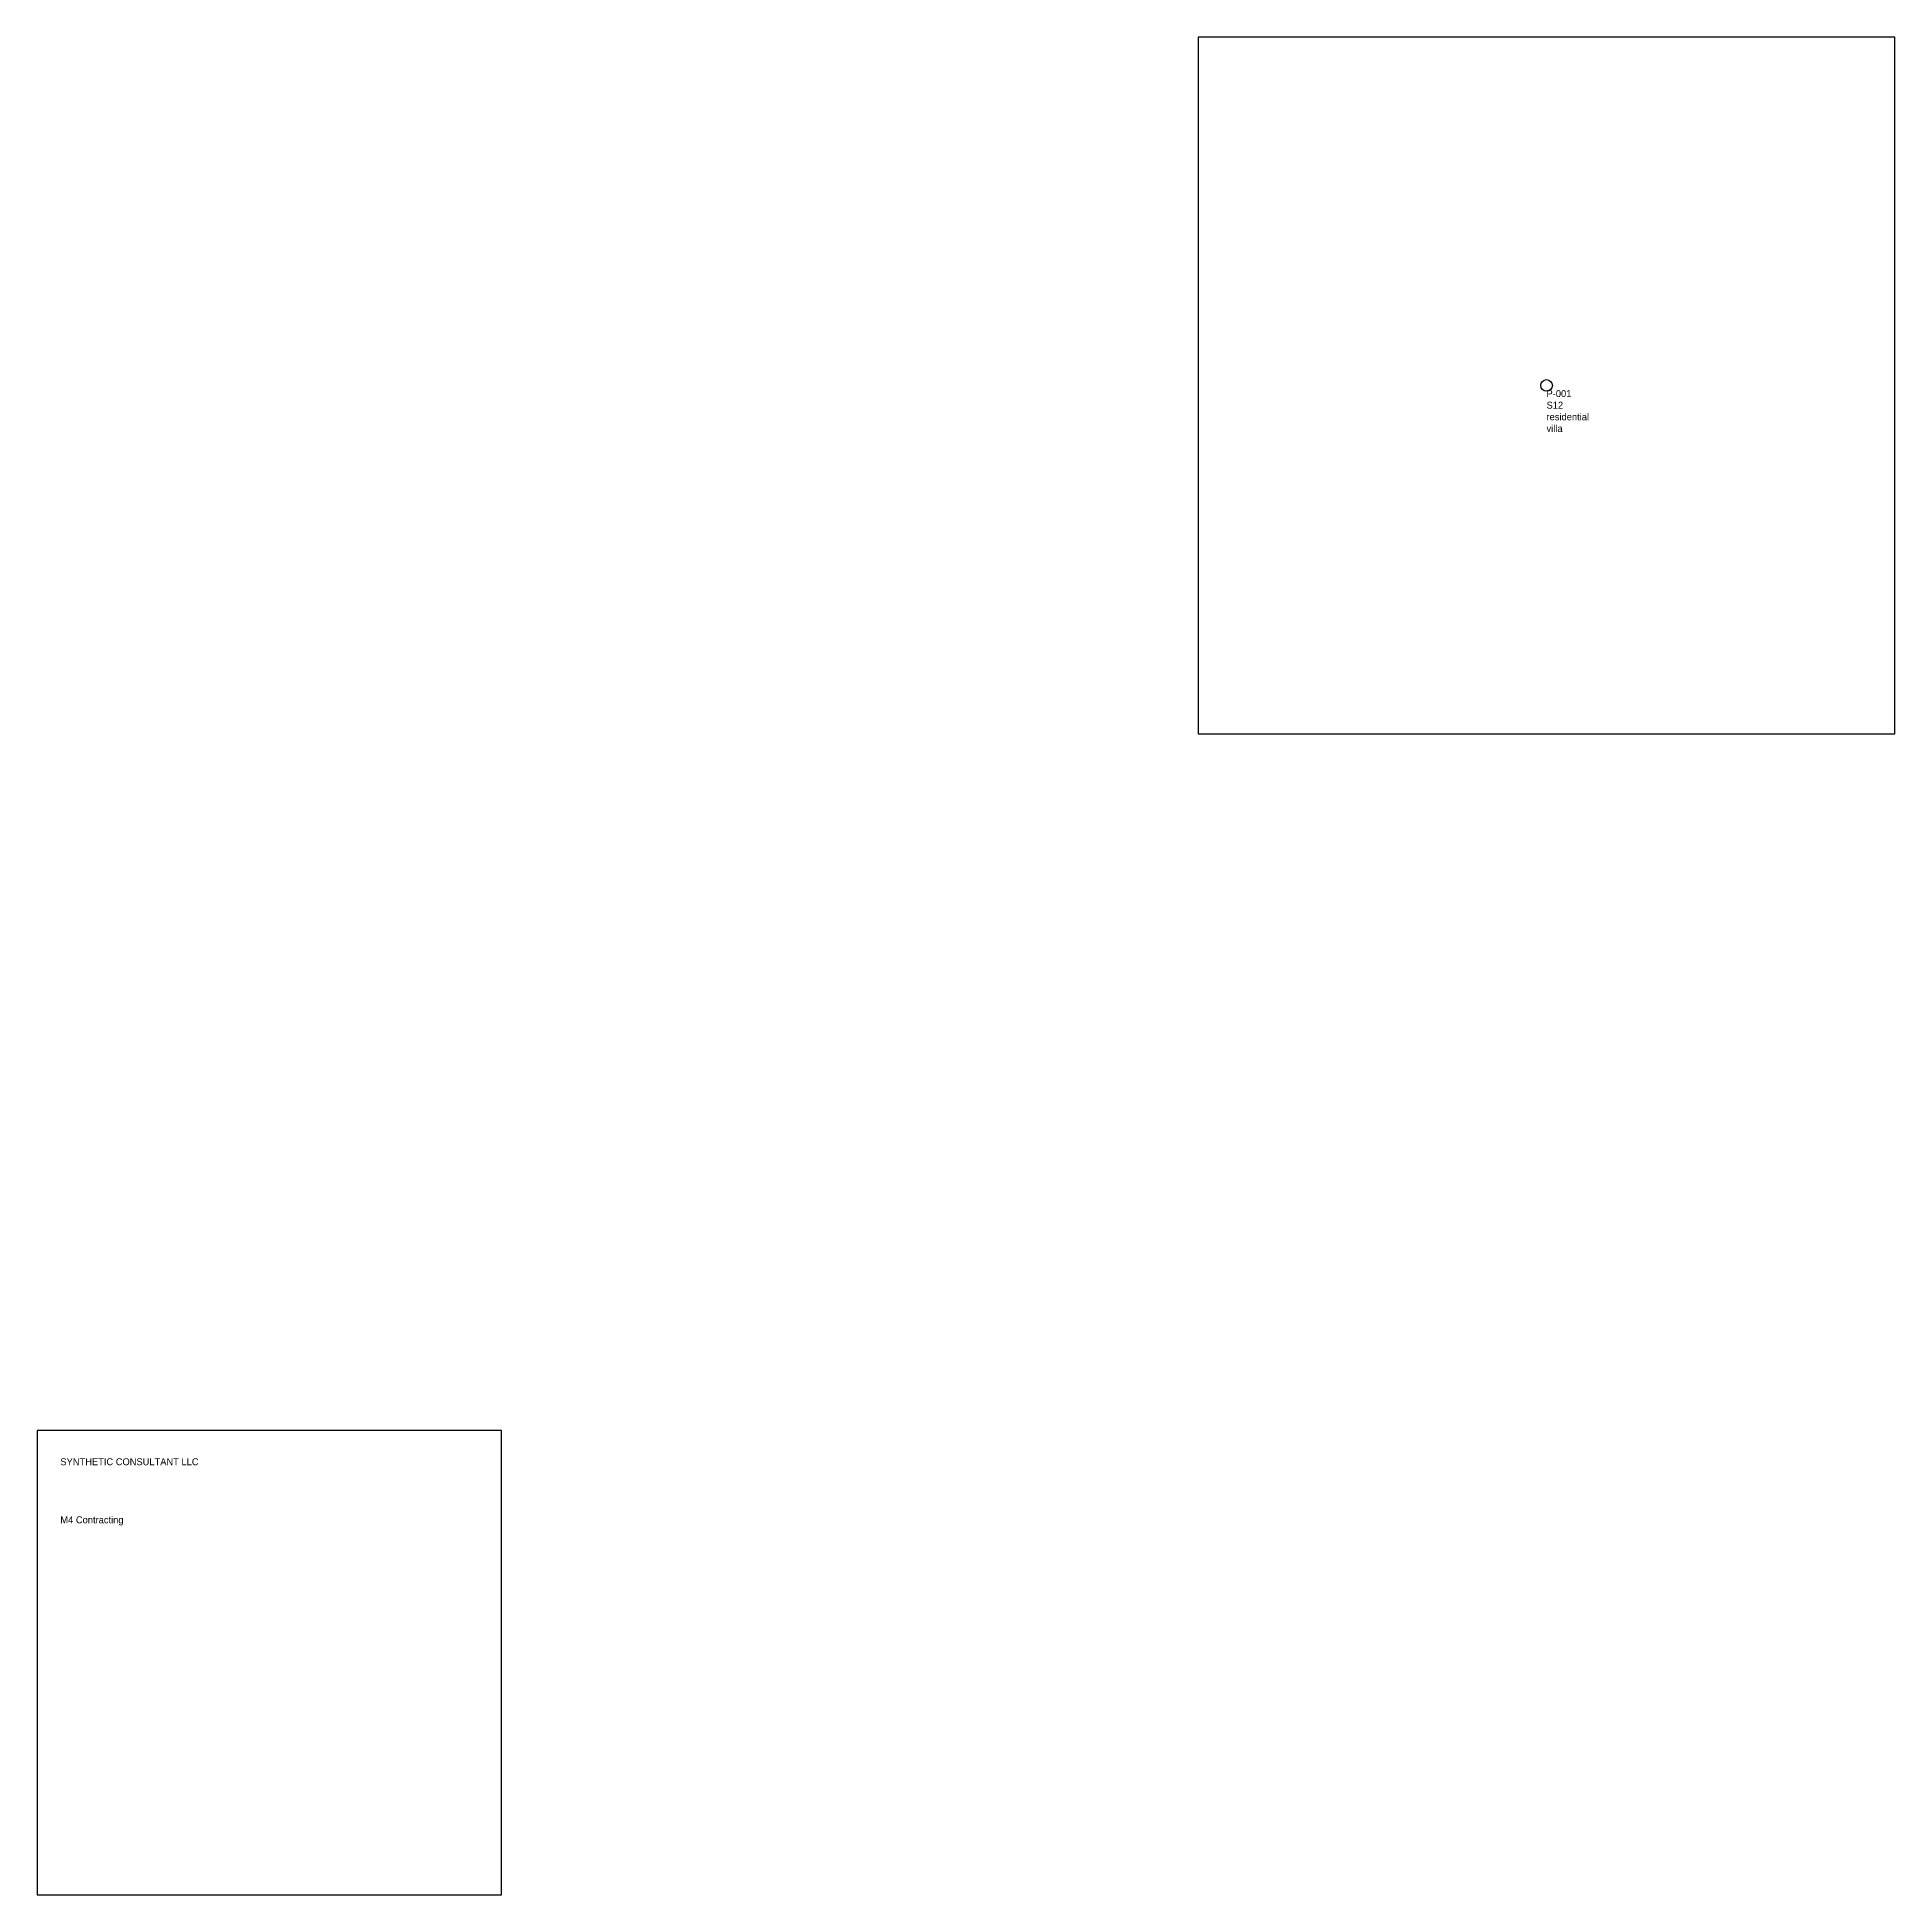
# Model space of a CAD drawing. Header units: metres. Extents: x -50 to 30, y -50 to 30.
import ezdxf

# ---------------------------------------------------------------- set-up
doc = ezdxf.new("R2010")
doc.units = ezdxf.units.M
for name, color, linetype in [('Plot', 51, 'Continuous'), ('PlotDetail', 51, 'Continuous'), ('Title', 7, 'Continuous')]:
    doc.layers.add(name, color=color, linetype=linetype)

# ---------------------------------------------------------------- blocks, each defined once
blk = doc.blocks.new('SYNTHETIC_TITLE')
for tag, p in [('ConsultantAddress', (0, -1)), ('MainConsultantName', (0, -0.5)), ('ConsultantContactPerson', (0, -1.5)), ('ConsultantPhone', (0, -2)), ('Consultantemail', (0, -2.5)), ('ContractorAddress', (0, -3.5)), ('MainContractorName', (0, -3)), ('ContractorContactPerson', (0, -4)), ('ContractorPhone', (0, -4.5)), ('Contractoremail', (0, -5))]:
    blk.add_attdef(tag, p, '', height=0.3)
blk = doc.blocks.new('PlotDetail')
blk.add_circle((0, 0), 0.25)
for tag, p in [('SectorNumber', (0, -1)), ('PlotNumber', (0, -0.5)), ('UsageCategoryType', (0, -1.5)), ('UsageType', (0, -2))]:
    blk.add_attdef(tag, p, '', height=0.3)

msp = doc.modelspace()

# ---------------------------------------------------------------- linework, layer by layer
at = {"layer": 'Plot'}
msp.add_lwpolyline([(0, 0), (30, 0), (30, 30), (0, 30)], close=True, dxfattribs=at)
at = {"layer": 'Title'}
msp.add_lwpolyline([(-50, -50), (-30, -50), (-30, -30), (-50, -30)], close=True, dxfattribs=at)

# ---------------------------------------------------------------- block references
at = {"layer": 'PlotDetail'}
msp.add_blockref('PlotDetail', (15, 15), dxfattribs=at).add_auto_attribs({'PlotNumber': 'P-001', 'SectorNumber': 'S12', 'UsageCategoryType': 'residential', 'UsageType': 'villa'})
at = {"layer": 'Title'}
msp.add_blockref('SYNTHETIC_TITLE', (-49, -31), dxfattribs=at).add_auto_attribs({'MainConsultantName': 'SYNTHETIC CONSULTANT LLC', 'MainContractorName': 'M4 Contracting'})

doc.saveas('drawing.dxf')
